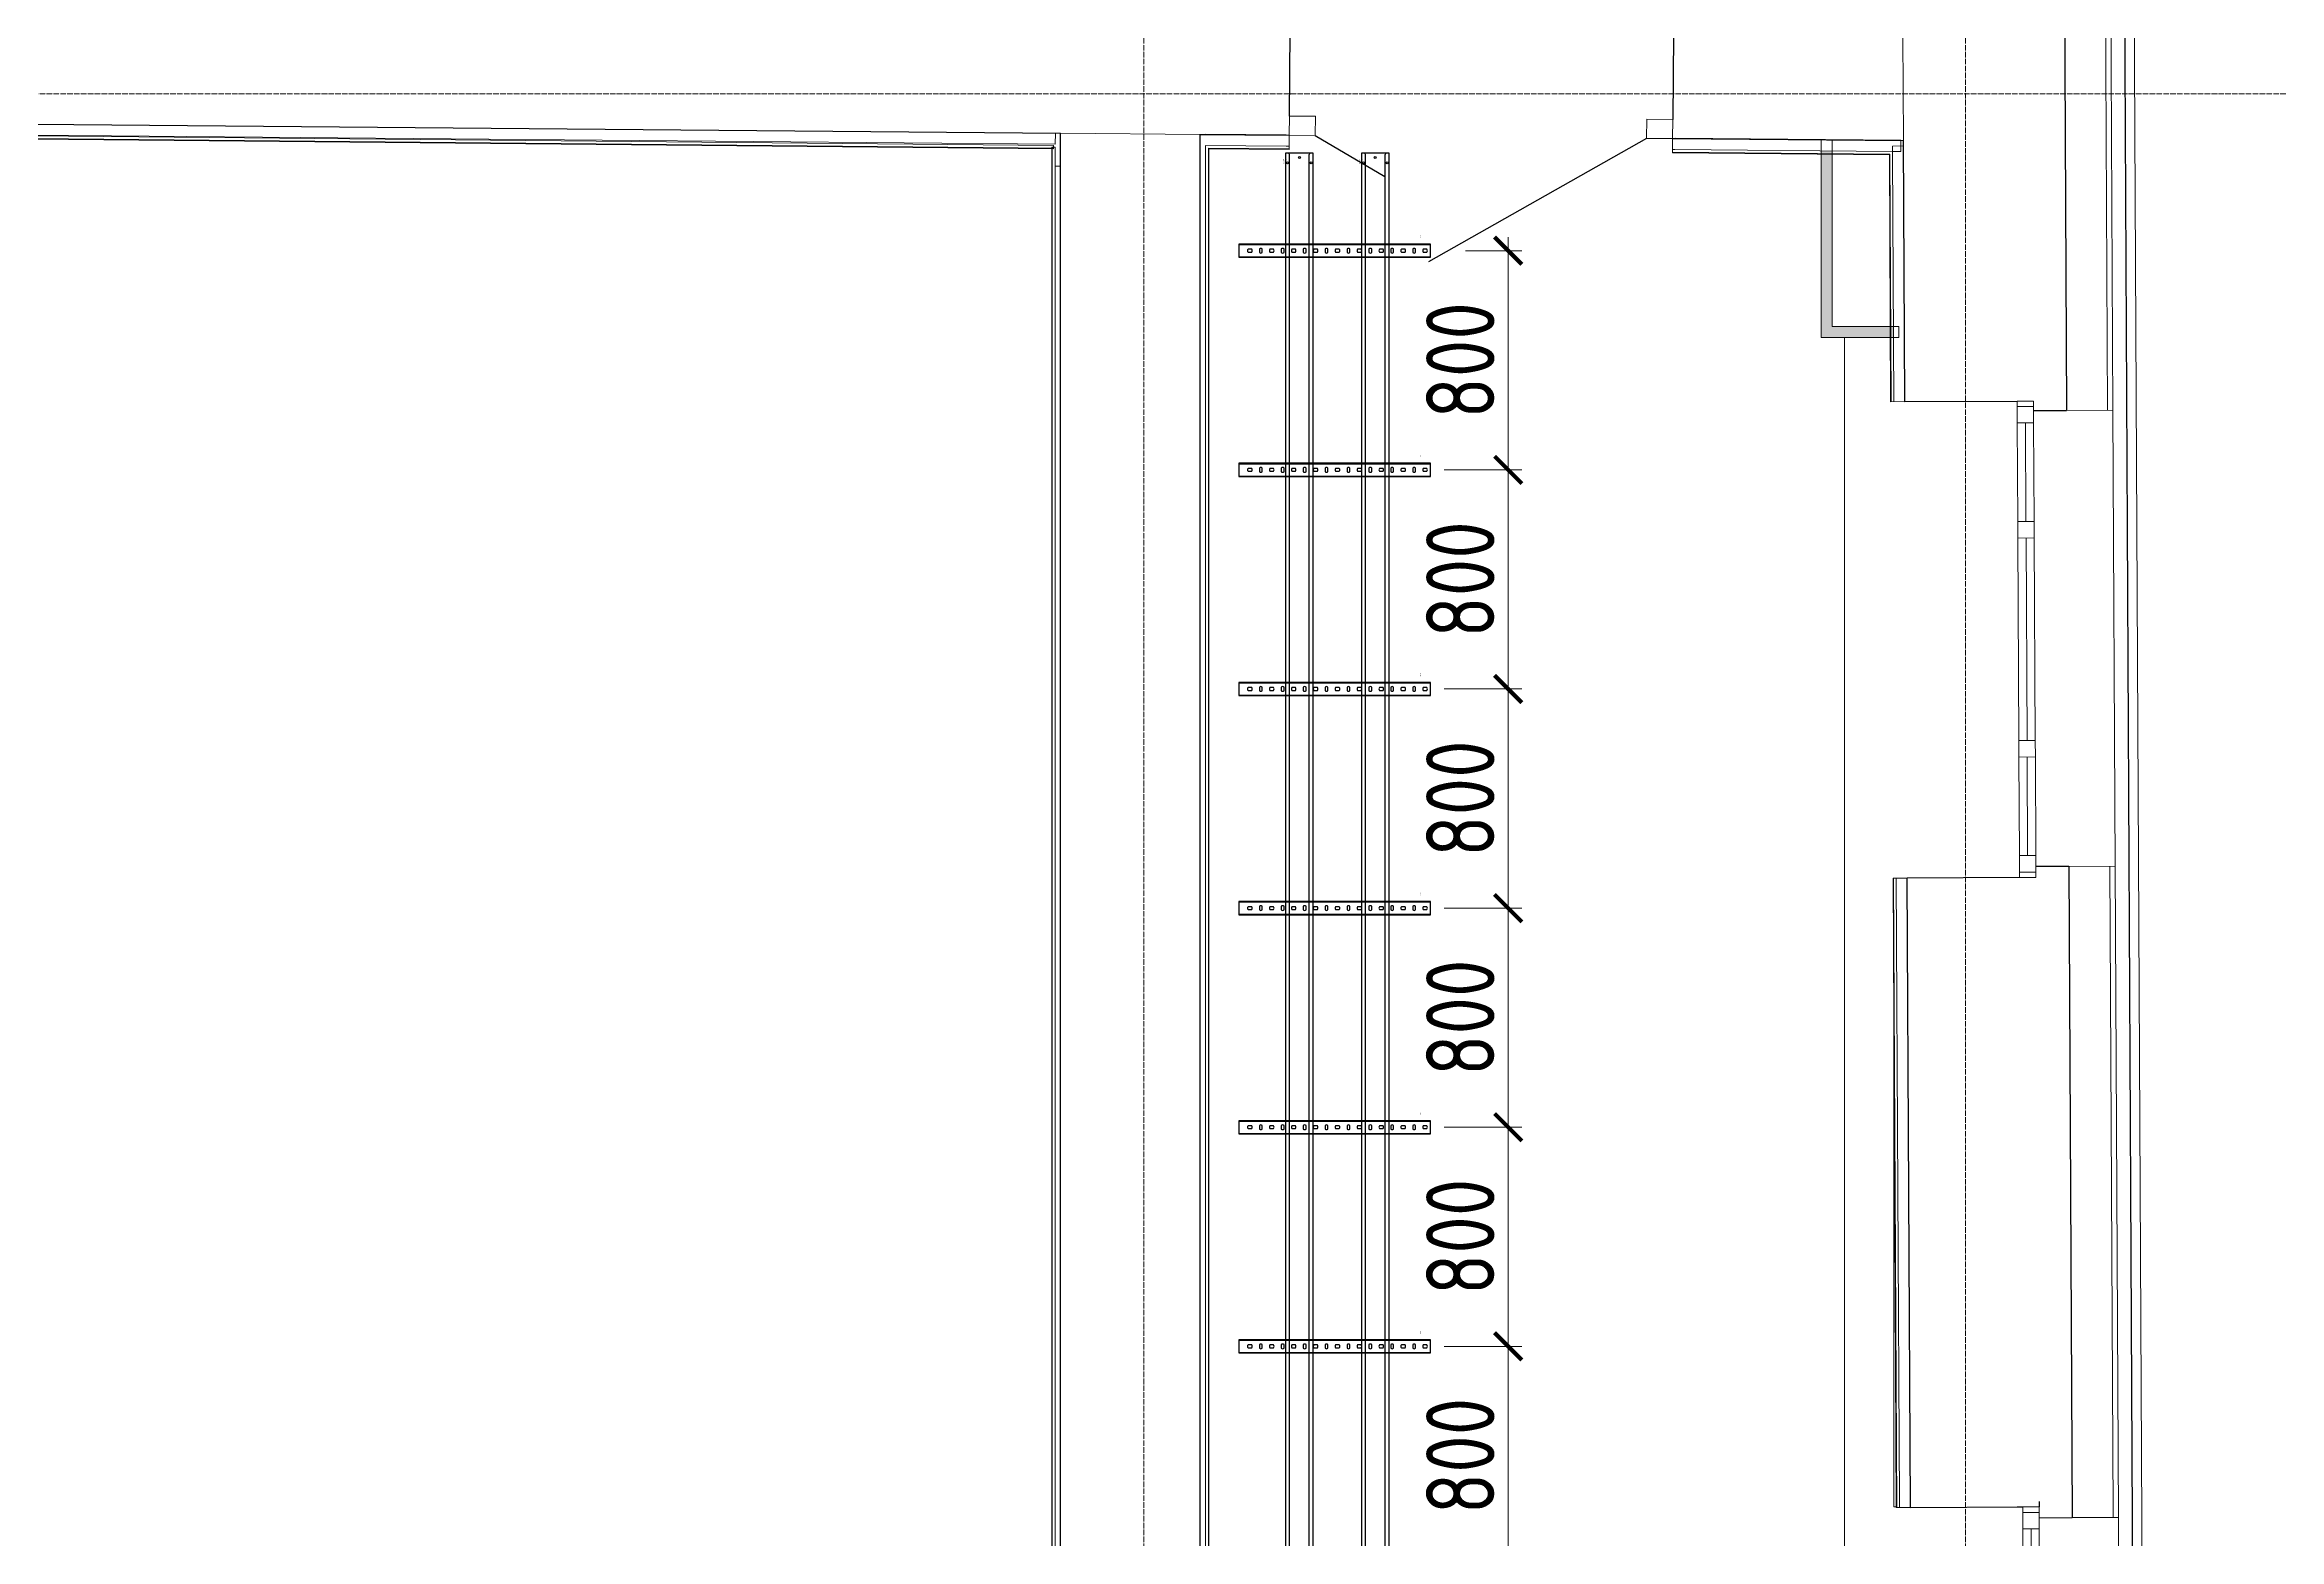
# Model space of a CAD drawing. Header units: millimetres. Extents: x -42533 to 645315, y 3457 to 82611.
# Drawn here: x 412586 to 420747, y 57912 to 63370 of the extents above; entities that cross this region are included whole.
import ezdxf
from ezdxf.enums import TextEntityAlignment as Align

# ---------------------------------------------------------------- set-up
doc = ezdxf.new("R2018")
doc.units = ezdxf.units.MM
doc.linetypes.add('ADSK_Линия сетки', pattern=[25, 20, -2.5, 0, -2.5])
for name, color, linetype in [('00_00_потолок_Панели из стали', 7, 'Continuous'), ('ЭОМ_Лотки авар.', 1, 'Continuous'), ('ЭОМ_Лотки рабочие', 5, 'Continuous')]:
    doc.layers.add(name, color=color, linetype=linetype)
for name, color, linetype, lineweight in [('_ Окна', 7, 'Continuous', 9), ('Двери', 7, 'Continuous', 9), ('Окна', 7, 'Continuous', 9), ('Оси', 253, 'Continuous', 9), ('Перекрытие', 7, 'Continuous', 18), ('Стены внутренние', 7, 'Continuous', 18), ('Стены наружные', 7, 'Continuous', 18), ('Стены несущие', 7, 'Continuous', 30), ('Стены отделка', 7, 'Continuous', 30), ('Стены штриховка', 7, 'Continuous', 9), ('ШТРИХОВКА', 252, 'Continuous', 15)]:
    doc.layers.add(name, color=color, linetype=linetype, lineweight=lineweight)
doc.styles.get("Standard").update_dxf_attribs({"font": 'arial.ttf'})
doc.styles.add('М2', font='isocpeur.ttf', dxfattribs={"width": 0.8})
doc.dimstyles.new('М2-100', dxfattribs={"dimtxt": 250, "dimasz": 100, "dimexe": 50, "dimexo": 50, "dimgap": 50, "dimtad": 1, "dimdec": 0, "dimzin": 1, "dimtxsty": 'М2', "dimblk": 'ARCHTICK', "dimcen": 2.5, "dimdle": 50, "dimclre": 256, "dimclrt": 256, "dimadec": 0, "dimazin": 0, "dimtfac": 1, "dimtdec": 0, "dimtix": 1, "dimtmove": 1, "dimatfit": 3, "dimldrblk": 'NONE', "dimfxl": 1, "dimtolj": 1, "dimlwd": 9, "dimlwe": 9, "dimarcsym": 1})

# ---------------------------------------------------------------- blocks, each defined once
blk = doc.blocks.new('План 4 этажа')
at = {"layer": 'Стены внутренние'}
for points in [[(2979.81, 36024.849), (3019.81, 36024.849), (3019.81, 36665.974), (2979.81, 36666.325), (2979.81, 36094.663)], [(3105.858, 35984.849), (3244.301, 35984.849), (3244.098, 36024.849), (2979.81, 36024.849), (2979.81, 35984.849), (3093.858, 35984.849)]]:
    blk.add_hatch(color=8, dxfattribs=at).paths.add_polyline_path(points)
at = {"layer": '_ Окна', "color": 8, "lineweight": 18}
for p, q in [((3695.487, 35752.643), (3755.486, 35752.948)), ((3695.894, 35672.644), (3695.487, 35752.643)), ((3755.486, 35752.948), (3755.893, 35672.949)), ((3755.893, 35672.949), (3695.894, 35672.644)), ((3697.724, 35312.649), (3757.723, 35312.954)), ((3698.029, 35252.649), (3697.724, 35312.649)), ((3757.723, 35312.954), (3758.028, 35252.954)), ((3758.028, 35252.954), (3698.029, 35252.649)), ((3701.79, 34512.659), (3761.789, 34512.964)), ((3702.095, 34452.66), (3701.79, 34512.659)), ((3762.094, 34452.965), (3702.095, 34452.66)), ((3761.789, 34512.964), (3762.094, 34452.965)), ((3763.924, 34092.969), (3703.925, 34092.664)), ((3703.925, 34092.664), (3704.331, 34012.665)), ((3764.331, 34012.97), (3763.924, 34092.969)), ((3704.331, 34012.665), (3764.331, 34012.97)), ((3716.014, 31714.266), (3776.013, 31714.57)), ((3716.42, 31634.267), (3716.014, 31714.266)), ((3776.013, 31714.57), (3776.42, 31634.572)), ((3776.42, 31634.572), (3716.42, 31634.267))]:
    blk.add_line(p, q, dxfattribs=at)
at = {"layer": '_ Окна', "color": 8}
for p, q in [((3695.589, 35732.643), (3755.588, 35732.948)), ((3725.893, 35672.796), (3727.723, 35312.801)), ((3728.028, 35252.802), (3731.79, 34512.811)), ((3732.095, 34452.812), (3733.924, 34092.817)), ((3704.23, 34032.665), (3764.229, 34032.97)), ((3716.116, 31694.266), (3776.115, 31694.571)), ((3746.42, 31634.419), (3748.25, 31274.424))]:
    blk.add_line(p, q, dxfattribs=at)
at = {"layer": 'Двери', "color": 8}
for p, q in [((1037.805, 36793.38), (1037.19, 36723.383)), ((1132.801, 36792.546), (1037.805, 36793.38)), ((1132.186, 36722.549), (1132.801, 36792.546)), ((2342.754, 36781.922), (2342.14, 36711.925)), ((2437.751, 36781.088), (2342.754, 36781.922)), ((2437.136, 36711.091), (2437.751, 36781.088)), ((1037.19, 36723.383), (1132.186, 36722.549)), ((2342.14, 36711.925), (2437.136, 36711.091))]:
    blk.add_line(p, q, dxfattribs=at)
at = {"layer": 'Двери', "color": 8, "lineweight": 30}
for p, q in [((1132.186, 36722.549), (1386.359, 36572.812)), ((2342.14, 36711.925), (1545.74, 36261.4))]:
    blk.add_line(p, q, dxfattribs=at)
at = {"layer": 'Окна', "color": 8}
for p, q in [((3755.486, 35752.948), (3695.487, 35752.643)), ((3695.487, 35752.643), (3695.894, 35672.644)), ((3755.893, 35672.949), (3755.486, 35752.948)), ((3697.724, 35312.649), (3695.894, 35672.644)), ((3755.893, 35672.949), (3757.723, 35312.954)), ((3697.724, 35312.649), (3698.029, 35252.649)), ((3758.028, 35252.954), (3757.723, 35312.954)), ((3701.79, 34512.659), (3698.029, 35252.649)), ((3758.028, 35252.954), (3761.789, 34512.964)), ((3701.79, 34512.659), (3702.095, 34452.66)), ((3703.925, 34092.664), (3702.095, 34452.66)), ((3762.094, 34452.965), (3761.789, 34512.964)), ((3762.094, 34452.965), (3763.924, 34092.969)), ((3703.925, 34092.664), (3704.331, 34012.665)), ((3764.331, 34012.97), (3763.924, 34092.969)), ((3704.331, 34012.665), (3764.331, 34012.97)), ((3776.013, 31714.57), (3716.014, 31714.266)), ((3716.014, 31714.266), (3716.42, 31634.267)), ((3776.42, 31634.572), (3776.013, 31714.57)), ((3718.25, 31274.271), (3716.42, 31634.267)), ((3776.42, 31634.572), (3778.25, 31274.576))]:
    blk.add_line(p, q, dxfattribs=at)
at = {"layer": 'Оси', "color": 8, "linetype": 'ADSK_Линия сетки'}
for p, q in [((506.505, -3353.101), (506.505, 43685.833)), ((3506.505, -3353.101), (3506.505, 43685.833)), ((-10052.178, 36874.489), (56511.792, 36874.489))]:
    blk.add_line(p, q, dxfattribs=at)
at = {"layer": 'Перекрытие', "color": 8}
for p, q in [((3064.702, 35984.849), (3064.702, 20773.605)), ((3695.497, 35750.816), (3336.079, 35750.816)), ((3244.702, 31714.165), (3244.702, 33545.025)), ((3254.008, 31714.165), (3244.702, 31714.165)), ((3716.014, 31714.165), (3696.214, 31714.165))]:
    blk.add_line(p, q, dxfattribs=at)
at = {"layer": 'Стены наружные', "color": 8}
for p, q in [((4057.004, 43324.886), (4131.952, 28579.733)), ((4132.15, 28579.735), (4057.592, 43324.887)), ((4092.592, 43324.94), (4167.149, 28580.038)), ((4054.124, 34054.444), (4045.661, 35719.422)), ((4074.65, 30016.066), (4066.213, 31676.045))]:
    blk.add_line(p, q, dxfattribs=at)
at = {"layer": 'Стены несущие', "color": 8}
for p, q in [((3836.007, 43520.312), (3875.663, 35718.558)), ((1037.805, 36793.38), (1040.526, 37103.368)), ((2440.472, 37091.076), (2437.751, 36781.088)), ((-5825.848, 36783.642), (201.939, 36730.717)), ((201.939, 27237.902), (201.939, 36730.717)), ((711.939, 36726.239), (1037.19, 36723.383)), ((711.939, 27237.902), (711.939, 36726.239)), ((1026.19, 36723.48), (731.939, 36726.063)), ((2437.136, 36711.091), (3280.648, 36703.685)), ((3271.258, 36703.767), (2446.136, 36711.012)), ((3285.493, 35750.559), (3280.648, 36703.685)), ((3285.493, 35750.559), (3695.487, 35752.643)), ((3755.664, 35717.948), (3875.663, 35718.558)), ((3884.126, 34053.58), (3764.127, 34052.97)), ((3884.126, 34053.58), (3896.215, 31675.181)), ((3704.331, 34012.665), (3294.337, 34010.581)), ((3306.019, 31712.182), (3294.337, 34010.581)), ((3306.019, 31712.182), (3716.014, 31714.266)), ((3775.911, 31734.57), (3776.013, 31714.57)), ((3776.216, 31674.571), (3896.215, 31675.181))]:
    blk.add_line(p, q, dxfattribs=at)
at = {"layer": 'Стены отделка', "color": 8, "lineweight": 9}
for p, q in [((4045.661, 35719.422), (4005.151, 43689.179)), ((-5828.247, 36743.662), (182.643, 36690.885)), ((175.997, 36685.644), (-5805.848, 36743.47)), ((-5793.848, 36731.354), (175.881, 36673.644)), ((182.643, 36690.885), (182.995, 36730.883)), ((731.939, 36726.239), (711.939, 36726.239)), ((731.939, 36726.063), (731.939, 36726.239)), ((181.939, 36679.644), (169.939, 36679.644)), ((169.939, 36679.644), (169.939, 31481.283)), ((175.881, 36673.644), (175.997, 36685.644)), ((181.939, 28923.22), (181.939, 36679.644)), ((731.939, 36686.062), (731.939, 36674.061)), ((743.939, 36673.956), (1036.733, 36671.385)), ((743.939, 27237.902), (743.939, 36673.956)), ((1025.839, 36683.481), (1036.839, 36683.385)), ((1037.19, 36723.383), (1026.19, 36723.48)), ((1036.733, 36671.385), (1036.839, 36683.385)), ((1036.839, 36683.385), (1037.19, 36723.383)), ((2436.785, 36671.093), (2436.68, 36659.093)), ((2436.68, 36659.093), (3228.909, 36652.137)), ((2437.136, 36711.091), (2436.785, 36671.093)), ((2445.785, 36671.014), (2436.785, 36671.093)), ((2446.136, 36711.012), (2437.136, 36711.091)), ((2979.81, 36706.326), (2979.81, 35984.849)), ((3019.81, 36024.849), (3019.81, 36705.975)), ((3228.909, 36652.137), (3233.493, 35750.295)), ((3280.746, 36684.32), (3240.747, 36684.116)), ((3240.747, 36684.116), (3240.9, 36654.032)), ((3240.849, 36664.033), (3270.907, 36663.769)), ((3270.907, 36663.769), (3271.258, 36703.767)), ((201.939, 36610.538), (181.939, 36610.538)), ((3264.098, 36024.849), (3019.81, 36024.849)), ((3264.098, 35984.849), (3264.098, 36024.849)), ((2979.81, 35984.849), (3264.098, 35984.849)), ((3233.493, 35750.295), (3285.493, 35750.559)), ((3875.663, 35718.558), (4045.661, 35719.422)), ((4054.124, 34054.444), (3884.126, 34053.58)), ((4066.213, 31676.045), (4054.124, 34054.444)), ((3294.337, 34010.581), (3242.337, 34010.317)), ((3242.337, 34010.317), (3254.02, 31711.917)), ((3254.02, 31711.917), (3306.019, 31712.182)), ((3265.918, 31731.978), (3266.02, 31711.978)), ((3306.019, 31712.182), (3306.019, 31712.182)), ((3896.215, 31675.181), (4066.213, 31676.045)), ((4046.213, 31675.943), (4046.111, 31695.943))]:
    blk.add_line(p, q, dxfattribs=at)
at = {"layer": 'Стены штриховка', "color": 8}
for p, q in [((3986.014, 43519.304), (4025.661, 35719.321)), ((3280.648, 36703.685), (3278.716, 37083.716)), ((-5795.848, 36733.373), (175.901, 36675.644)), ((711.939, 36726.239), (201.939, 36730.717)), ((171.939, 36679.644), (171.939, 31479.283)), ((731.939, 36686.062), (1025.839, 36683.481)), ((731.939, 27258.902), (731.939, 36674.061)), ((741.939, 36675.973), (1036.751, 36673.385)), ((741.939, 27237.902), (741.939, 36675.973)), ((2436.697, 36661.093), (3230.899, 36654.12)), ((2445.785, 36671.014), (3240.849, 36664.033)), ((3230.899, 36654.12), (3235.493, 35750.305)), ((3245.493, 35750.356), (3240.9, 36654.032)), ((4046.111, 31695.943), (4034.124, 34054.342)), ((3244.337, 34010.327), (3256.02, 31711.927)), ((3254.337, 34010.378), (3265.918, 31731.978))]:
    blk.add_line(p, q, dxfattribs=at)
blk = doc.blocks.new('*U1173')
at = {"color": 0, "linetype": 'Continuous', "lineweight": 25}
for p, q in [((-35.8, -16993.8), (-35.8, -5)), ((35.8, -16993.8), (35.8, -5))]:
    blk.add_line(p, q, dxfattribs=at)
blk.add_lwpolyline([(50.8, -16993.8), (50.8, 0), (-50.8, 0), (-50.8, -16993.8)], close=True, dxfattribs=at)
for centre, radius in [((-43.3, -35), 3.65), ((0, -15), 3.5), ((43.3, -35), 3.65)]:
    blk.add_circle(centre, radius, dxfattribs=at)
at = {"color": 0, "linetype": 'ByBlock', "lineweight": -2}
blk.add_circle((0, -15), 3.5, dxfattribs=at)
at = {"color": 0, "linetype": 'Continuous', "lineweight": 25}
for centre, start, end in [((-40.8, -5), 0, 90), ((40.8, -5), 90, 180)]:
    blk.add_arc(centre, 5, start, end, dxfattribs=at)
at = {"color": 0, "flags": 9}
for tag, p in [('АРТИКУЛ', (-59.7, -11.8)), ('НАИМЕНОВАНИЕ', (-59.1, -7)), ('ПРИМЕЧАНИЕ', (-58.8, -17.3))]:
    blk.add_attdef(tag, text='', height=2.5, dxfattribs=at).set_placement(p, align=Align.TOP_LEFT)
at = {"color": 0, "lineweight": 30, "flags": 104}
for tag, p in [('ВЫСОТА', (-59.6, -20.9)), ('ДЛИНА', (-59.5, -36.1)), ('ТОЛЩИНА', (-59, -31)), ('ШИРИНА', (-58.9, -25.1))]:
    blk.add_attdef(tag, text='', height=2.5, dxfattribs=at).set_placement(p, align=Align.TOP_LEFT)
blk = doc.blocks.new('*U1175')
at = {"color": 0, "linetype": 'Continuous', "lineweight": 25}
for p, q in [((-35.8, -16515.1), (-35.8, -5)), ((35.8, -16515.1), (35.8, -5))]:
    blk.add_line(p, q, dxfattribs=at)
blk.add_lwpolyline([(50.8, -16515.1), (50.8, 0), (-50.8, 0), (-50.8, -16515.1)], close=True, dxfattribs=at)
for centre, radius in [((-43.3, -35), 3.65), ((0, -15), 3.5), ((43.3, -35), 3.65)]:
    blk.add_circle(centre, radius, dxfattribs=at)
at = {"color": 0, "linetype": 'ByBlock', "lineweight": -2}
blk.add_circle((0, -15), 3.5, dxfattribs=at)
at = {"color": 0, "linetype": 'Continuous', "lineweight": 25}
for centre, start, end in [((-40.8, -5), 0, 90), ((40.8, -5), 90, 180)]:
    blk.add_arc(centre, 5, start, end, dxfattribs=at)
at = {"color": 0, "flags": 9}
for tag, p in [('АРТИКУЛ', (-59.7, -11.8)), ('НАИМЕНОВАНИЕ', (-59.1, -7)), ('ПРИМЕЧАНИЕ', (-58.8, -17.3))]:
    blk.add_attdef(tag, text='', height=2.5, dxfattribs=at).set_placement(p, align=Align.TOP_LEFT)
at = {"color": 0, "lineweight": 30, "flags": 104}
for tag, p in [('ВЫСОТА', (-59.6, -20.9)), ('ДЛИНА', (-59.5, -36.1)), ('ТОЛЩИНА', (-59, -31)), ('ШИРИНА', (-58.9, -25.1))]:
    blk.add_attdef(tag, text='', height=2.5, dxfattribs=at).set_placement(p, align=Align.TOP_LEFT)
blk = doc.blocks.new('*U45')
at = {"color": 0, "linetype": 'ByBlock', "lineweight": -2}
for points in [[(24, -700), (24, 0), (-24, 0), (-24, -700)], [(-22.5, -700), (-22.5, 0)], [(22.5, -700), (22.5, 0)], [(-24, -700), (24, -700)]]:
    blk.add_lwpolyline(points, dxfattribs=at)
at = {"color": 254, "transparency": 33554483}
blk.add_lwpolyline([(0, 0.7), (0, -2.2)], dxfattribs=at)
at = {"color": 0, "linetype": 'ByBlock', "lineweight": -2}
for points in [[(-6.7, -54.8, 0.345739), (-6.7, -65.2), (6.7, -65.2, 0.345739), (6.7, -54.8)], [(-5.2, -13.3), (-5.2, -26.7, 0.345739), (5.2, -26.7), (5.2, -13.3, 0.345739)], [(-6.7, -134.8, 0.345739), (-6.7, -145.2), (6.7, -145.2, 0.345739), (6.7, -134.8)], [(-5.2, -93.3), (-5.2, -106.7, 0.345739), (5.2, -106.7), (5.2, -93.3, 0.345739)], [(-6.7, -214.8, 0.345739), (-6.7, -225.2), (6.7, -225.2, 0.345739), (6.7, -214.8)], [(-5.2, -173.3), (-5.2, -186.7, 0.345739), (5.2, -186.7), (5.2, -173.3, 0.345739)], [(-6.7, -294.8, 0.345739), (-6.7, -305.2), (6.7, -305.2, 0.345739), (6.7, -294.8)], [(-5.2, -253.3), (-5.2, -266.7, 0.345739), (5.2, -266.7), (5.2, -253.3, 0.345739)], [(-6.7, -374.8, 0.345739), (-6.7, -385.2), (6.7, -385.2, 0.345739), (6.7, -374.8)], [(-5.2, -333.3), (-5.2, -346.7, 0.345739), (5.2, -346.7), (5.2, -333.3, 0.345739)], [(-6.7, -454.8, 0.345739), (-6.7, -465.2), (6.7, -465.2, 0.345739), (6.7, -454.8)], [(-5.2, -413.3), (-5.2, -426.7, 0.345739), (5.2, -426.7), (5.2, -413.3, 0.345739)], [(-6.7, -534.8, 0.345739), (-6.7, -545.2), (6.7, -545.2, 0.345739), (6.7, -534.8)], [(-5.2, -493.3), (-5.2, -506.7, 0.345739), (5.2, -506.7), (5.2, -493.3, 0.345739)], [(-6.7, -614.8, 0.345739), (-6.7, -625.2), (6.7, -625.2, 0.345739), (6.7, -614.8)], [(-5.2, -573.3), (-5.2, -586.7, 0.345739), (5.2, -586.7), (5.2, -573.3, 0.345739)], [(-5.2, -653.3), (-5.2, -666.7, 0.345739), (5.2, -666.7), (5.2, -653.3, 0.345739)]]:
    blk.add_lwpolyline(points, format="xyb", close=True, dxfattribs=at)
at = {"flags": 9}
for tag, p in [('АРТИКУЛ', (-58.9, -24.5)), ('ПРИМЕЧАНИЕ', (-58.3, -30.8)), ('НАИМЕНОВАНИЕ', (-58.2, -19.4))]:
    blk.add_attdef(tag, p, '', height=2.5, dxfattribs=at)
at = {"lineweight": 30, "flags": 104}
blk.add_attdef('ДЛИНА', text='', height=2.5, dxfattribs=at).set_placement((-57.7, -34.6), align=Align.TOP_LEFT)
blk = doc.blocks.new('_ArchTick')
at = {"color": 0, "linetype": 'ByBlock', "lineweight": 70, "const_width": 0.15}
blk.add_lwpolyline([(-0.5, -0.5), (0.5, 0.5)], dxfattribs=at)
blk = doc.blocks.new('*D1753')
at = {"layer": '00_00_потолок_Панели из стали', "lineweight": 9, "transparency": 16777216}
for p, q in [((417775.4, 62617.5), (417981.1, 62617.5)), ((417697.6, 61817.3), (417981.1, 61817.3))]:
    blk.add_line(p, q, dxfattribs=at)
at = {"layer": '00_00_потолок_Панели из стали', "color": 0, "lineweight": 9, "transparency": 16777216}
blk.add_line((417931.1, 62667.5), (417931.1, 61767.3), dxfattribs=at)
at = {"layer": 'Defpoints', "color": 0, "transparency": 16777216}
for p in [(417725.4, 62617.5), (417647.6, 61817.3), (417931.1, 61817.3)]:
    blk.add_point(p, dxfattribs=at)
at = {"layer": '00_00_потолок_Панели из стали', "color": 0, "lineweight": 9, "transparency": 16777216, "xscale": 100, "yscale": 100, "zscale": 100}
for p, rotation in [((417931.1, 62617.5), 90), ((417931.1, 61817.3), 270)]:
    blk.add_blockref('_ArchTick', p, dxfattribs=dict(at, rotation=rotation))
at = {"layer": '00_00_потолок_Панели из стали', "transparency": 16777216, "insert": (417756.1, 62217.4), "char_height": 250, "attachment_point": 5, "rotation": 90, "style": 'М2'}
blk.add_mtext('\\A1;800', dxfattribs=at)
blk = doc.blocks.new('_None')
blk = doc.blocks.new('*D1754')
at = {"layer": '00_00_потолок_Панели из стали', "color": 0, "lineweight": 9, "transparency": 16777216}
blk.add_line((417931.1, 61867.3), (417931.1, 60967.1), dxfattribs=at)
at = {"layer": '00_00_потолок_Панели из стали', "lineweight": 9, "transparency": 16777216}
for p, q in [((417775.4, 61817.3), (417981.1, 61817.3)), ((417697.6, 61017.1), (417981.1, 61017.1))]:
    blk.add_line(p, q, dxfattribs=at)
at = {"layer": 'Defpoints', "color": 0, "transparency": 16777216}
for p in [(417725.4, 61817.3), (417647.6, 61017.1), (417931.1, 61017.1)]:
    blk.add_point(p, dxfattribs=at)
at = {"layer": '00_00_потолок_Панели из стали', "color": 0, "lineweight": 9, "transparency": 16777216, "xscale": 100, "yscale": 100, "zscale": 100}
for p, rotation in [((417931.1, 61817.3), 90), ((417931.1, 61017.1), 270)]:
    blk.add_blockref('_ArchTick', p, dxfattribs=dict(at, rotation=rotation))
at = {"layer": '00_00_потолок_Панели из стали', "transparency": 16777216, "insert": (417756.1, 61417.2), "char_height": 250, "attachment_point": 5, "rotation": 90, "style": 'М2'}
blk.add_mtext('\\A1;800', dxfattribs=at)
blk = doc.blocks.new('*D1728')
at = {"layer": '00_00_потолок_Панели из стали', "color": 0, "lineweight": 9, "transparency": 16777216}
blk.add_line((417931.1, 61067.1), (417931.1, 60166.9), dxfattribs=at)
at = {"layer": '00_00_потолок_Панели из стали', "lineweight": 9, "transparency": 16777216}
for p, q in [((417775.4, 61017.1), (417981.1, 61017.1)), ((417697.6, 60216.9), (417981.1, 60216.9))]:
    blk.add_line(p, q, dxfattribs=at)
at = {"layer": 'Defpoints', "color": 0, "transparency": 16777216}
for p in [(417725.4, 61017.1), (417647.6, 60216.9), (417931.1, 60216.9)]:
    blk.add_point(p, dxfattribs=at)
at = {"layer": '00_00_потолок_Панели из стали', "color": 0, "lineweight": 9, "transparency": 16777216, "xscale": 100, "yscale": 100, "zscale": 100}
for p, rotation in [((417931.1, 61017.1), 90), ((417931.1, 60216.9), 270)]:
    blk.add_blockref('_ArchTick', p, dxfattribs=dict(at, rotation=rotation))
at = {"layer": '00_00_потолок_Панели из стали', "transparency": 16777216, "insert": (417756.1, 60617), "char_height": 250, "attachment_point": 5, "rotation": 90, "style": 'М2'}
blk.add_mtext('\\A1;800', dxfattribs=at)
blk = doc.blocks.new('*D1729')
at = {"layer": '00_00_потолок_Панели из стали', "color": 0, "lineweight": 9, "transparency": 16777216}
blk.add_line((417931.1, 60266.9), (417931.1, 59366.7), dxfattribs=at)
at = {"layer": '00_00_потолок_Панели из стали', "lineweight": 9, "transparency": 16777216}
for p, q in [((417775.4, 60216.9), (417981.1, 60216.9)), ((417697.6, 59416.7), (417981.1, 59416.7))]:
    blk.add_line(p, q, dxfattribs=at)
at = {"layer": 'Defpoints', "color": 0, "transparency": 16777216}
for p in [(417725.4, 60216.9), (417647.6, 59416.7), (417931.1, 59416.7)]:
    blk.add_point(p, dxfattribs=at)
at = {"layer": '00_00_потолок_Панели из стали', "color": 0, "lineweight": 9, "transparency": 16777216, "xscale": 100, "yscale": 100, "zscale": 100}
for p, rotation in [((417931.1, 60216.9), 90), ((417931.1, 59416.7), 270)]:
    blk.add_blockref('_ArchTick', p, dxfattribs=dict(at, rotation=rotation))
at = {"layer": '00_00_потолок_Панели из стали', "transparency": 16777216, "insert": (417756.1, 59816.8), "char_height": 250, "attachment_point": 5, "rotation": 90, "style": 'М2'}
blk.add_mtext('\\A1;800', dxfattribs=at)
blk = doc.blocks.new('*D1730')
at = {"layer": '00_00_потолок_Панели из стали', "lineweight": 9, "transparency": 16777216}
for p, q in [((417775.4, 59416.7), (417981.1, 59416.7)), ((417697.6, 58616.5), (417981.1, 58616.5))]:
    blk.add_line(p, q, dxfattribs=at)
at = {"layer": '00_00_потолок_Панели из стали', "color": 0, "lineweight": 9, "transparency": 16777216}
blk.add_line((417931.1, 59466.7), (417931.1, 58566.5), dxfattribs=at)
at = {"layer": 'Defpoints', "color": 0, "transparency": 16777216}
for p in [(417725.4, 59416.7), (417647.6, 58616.5), (417931.1, 58616.5)]:
    blk.add_point(p, dxfattribs=at)
at = {"layer": '00_00_потолок_Панели из стали', "color": 0, "lineweight": 9, "transparency": 16777216, "xscale": 100, "yscale": 100, "zscale": 100}
for p, rotation in [((417931.1, 59416.7), 90), ((417931.1, 58616.5), 270)]:
    blk.add_blockref('_ArchTick', p, dxfattribs=dict(at, rotation=rotation))
at = {"layer": '00_00_потолок_Панели из стали', "transparency": 16777216, "insert": (417756.1, 59016.6), "char_height": 250, "attachment_point": 5, "rotation": 90, "style": 'М2'}
blk.add_mtext('\\A1;800', dxfattribs=at)
blk = doc.blocks.new('*D1731')
at = {"layer": '00_00_потолок_Панели из стали', "lineweight": 9, "transparency": 16777216}
for p, q in [((417775.4, 58616.5), (417981.1, 58616.5)), ((417697.6, 57816.3), (417981.1, 57816.3))]:
    blk.add_line(p, q, dxfattribs=at)
at = {"layer": '00_00_потолок_Панели из стали', "color": 0, "lineweight": 9, "transparency": 16777216}
blk.add_line((417931.1, 58666.5), (417931.1, 57766.3), dxfattribs=at)
at = {"layer": 'Defpoints', "color": 0, "transparency": 16777216}
for p in [(417725.4, 58616.5), (417647.6, 57816.3), (417931.1, 57816.3)]:
    blk.add_point(p, dxfattribs=at)
at = {"layer": '00_00_потолок_Панели из стали', "color": 0, "lineweight": 9, "transparency": 16777216, "xscale": 100, "yscale": 100, "zscale": 100}
for p, rotation in [((417931.1, 58616.5), 90), ((417931.1, 57816.3), 270)]:
    blk.add_blockref('_ArchTick', p, dxfattribs=dict(at, rotation=rotation))
at = {"layer": '00_00_потолок_Панели из стали', "transparency": 16777216, "insert": (417756.1, 58216.4), "char_height": 250, "attachment_point": 5, "rotation": 90, "style": 'М2'}
blk.add_mtext('\\A1;800', dxfattribs=at)

msp = doc.modelspace()

# ---------------------------------------------------------------- block references
at = {"layer": 'ШТРИХОВКА'}
msp.add_blockref('План 4 этажа', (416094.2, 26315.8), dxfattribs=at)
at = {"layer": 'ЭОМ_Лотки авар.', "color": 1}
ref = msp.add_blockref('*U1175', (417445.6, 62973.4), dxfattribs=at)
lines = msp.add_mtext('3000 мм', dxfattribs={"layer": '0', "color": 0, "insert": (417386, 62937.3), "char_height": 2.5, "attachment_point": 1})
ref.add_attrib('ДЛИНА', '', (417386, 62937.3), dxfattribs={"flags": 104}).embed_mtext(lines)
lines = msp.add_mtext('1,0 мм', dxfattribs={"layer": '0', "color": 0, "insert": (417386.6, 62942.3), "char_height": 2.5, "attachment_point": 1})
ref.add_attrib('ТОЛЩИНА', '', (417386.6, 62942.3), dxfattribs={"flags": 104}).embed_mtext(lines)
lines = msp.add_mtext('h=80 мм', dxfattribs={"layer": '0', "color": 0, "insert": (417385.9, 62952.4), "char_height": 2.5, "attachment_point": 1})
ref.add_attrib('ВЫСОТА', '', (417385.9, 62952.4), dxfattribs={"flags": 104}).embed_mtext(lines)
lines = msp.add_mtext('100 мм', dxfattribs={"layer": '0', "color": 0, "insert": (417386.6, 62948.2), "char_height": 2.5, "attachment_point": 1})
ref.add_attrib('ШИРИНА', '', (417386.6, 62948.2), dxfattribs={"flags": 104}).embed_mtext(lines)
at = {"layer": 'ЭОМ_Лотки рабочие'}
ref = msp.add_blockref('*U1173', (417168.5, 62973.4), dxfattribs=at)
lines = msp.add_mtext('3000 мм', dxfattribs={"layer": '0', "color": 0, "insert": (417109, 62937.3), "char_height": 2.5, "attachment_point": 1})
ref.add_attrib('ДЛИНА', '', (417109, 62937.3), dxfattribs={"flags": 104}).embed_mtext(lines)
lines = msp.add_mtext('1,0 мм', dxfattribs={"layer": '0', "color": 0, "insert": (417109.5, 62942.3), "char_height": 2.5, "attachment_point": 1})
ref.add_attrib('ТОЛЩИНА', '', (417109.5, 62942.3), dxfattribs={"flags": 104}).embed_mtext(lines)
lines = msp.add_mtext('h=80 мм', dxfattribs={"layer": '0', "color": 0, "insert": (417108.9, 62952.4), "char_height": 2.5, "attachment_point": 1})
ref.add_attrib('ВЫСОТА', '', (417108.9, 62952.4), dxfattribs={"flags": 104}).embed_mtext(lines)
lines = msp.add_mtext('100 мм', dxfattribs={"layer": '0', "color": 0, "insert": (417109.6, 62948.2), "char_height": 2.5, "attachment_point": 1})
ref.add_attrib('ШИРИНА', '', (417109.6, 62948.2), dxfattribs={"flags": 104}).embed_mtext(lines)
ref = msp.add_blockref('*U45', (417647.6, 62617.5), dxfattribs=dict(at, rotation=270))
lines = msp.add_mtext('700 мм', dxfattribs={"layer": '0', "insert": (417613, 62675.2), "char_height": 2.5, "attachment_point": 1, "rotation": 270})
ref.add_attrib('ДЛИНА', '', (417613, 62675.2), dxfattribs={"flags": 2}).embed_mtext(lines)
ref = msp.add_blockref('*U45', (417647.6, 61817.3), dxfattribs=dict(at, rotation=270))
lines = msp.add_mtext('700 мм', dxfattribs={"layer": '0', "insert": (417613, 61875), "char_height": 2.5, "attachment_point": 1, "rotation": 270})
ref.add_attrib('ДЛИНА', '', (417613, 61875), dxfattribs={"flags": 2}).embed_mtext(lines)
ref = msp.add_blockref('*U45', (417647.6, 61017.1), dxfattribs=dict(at, rotation=270))
lines = msp.add_mtext('700 мм', dxfattribs={"layer": '0', "insert": (417613, 61074.8), "char_height": 2.5, "attachment_point": 1, "rotation": 270})
ref.add_attrib('ДЛИНА', '', (417613, 61074.8), dxfattribs={"flags": 2}).embed_mtext(lines)
ref = msp.add_blockref('*U45', (417647.6, 60216.9), dxfattribs=dict(at, rotation=270))
lines = msp.add_mtext('700 мм', dxfattribs={"layer": '0', "insert": (417613, 60274.6), "char_height": 2.5, "attachment_point": 1, "rotation": 270})
ref.add_attrib('ДЛИНА', '', (417613, 60274.6), dxfattribs={"flags": 2}).embed_mtext(lines)
ref = msp.add_blockref('*U45', (417647.6, 59416.7), dxfattribs=dict(at, rotation=270))
lines = msp.add_mtext('700 мм', dxfattribs={"layer": '0', "insert": (417613, 59474.4), "char_height": 2.5, "attachment_point": 1, "rotation": 270})
ref.add_attrib('ДЛИНА', '', (417613, 59474.4), dxfattribs={"flags": 2}).embed_mtext(lines)
ref = msp.add_blockref('*U45', (417647.6, 58616.5), dxfattribs=dict(at, rotation=270))
lines = msp.add_mtext('700 мм', dxfattribs={"layer": '0', "insert": (417613, 58674.2), "char_height": 2.5, "attachment_point": 1, "rotation": 270})
ref.add_attrib('ДЛИНА', '', (417613, 58674.2), dxfattribs={"flags": 2}).embed_mtext(lines)

# ---------------------------------------------------------------- dimensions: what is measured, and where the dimension line sits
at = {"layer": '00_00_потолок_Панели из стали'}
for base, p1, p2, picture, middle in [((417931.1, 61817.3), (417725.4, 62617.5), (417647.6, 61817.3), '*D1753', (417756.1, 62217.4)), ((417931.1, 61017.1), (417725.4, 61817.3), (417647.6, 61017.1), '*D1754', (417756.1, 61417.2)), ((417931.1, 60216.9), (417725.4, 61017.1), (417647.6, 60216.9), '*D1728', (417756.1, 60617)), ((417931.1, 59416.7), (417725.4, 60216.9), (417647.6, 59416.7), '*D1729', (417756.1, 59816.8)), ((417931.1, 58616.5), (417725.4, 59416.7), (417647.6, 58616.5), '*D1730', (417756.1, 59016.6)), ((417931.1, 57816.3), (417725.4, 58616.5), (417647.6, 57816.3), '*D1731', (417756.1, 58216.4))]:
    dim = msp.add_linear_dim(base=base, p1=p1, p2=p2, angle=90, dimstyle='М2-100', dxfattribs=at)
    dim.commit()
    dim.dimension.update_dxf_attribs({"geometry": picture, "text_midpoint": middle})

doc.saveas('drawing.dxf')
